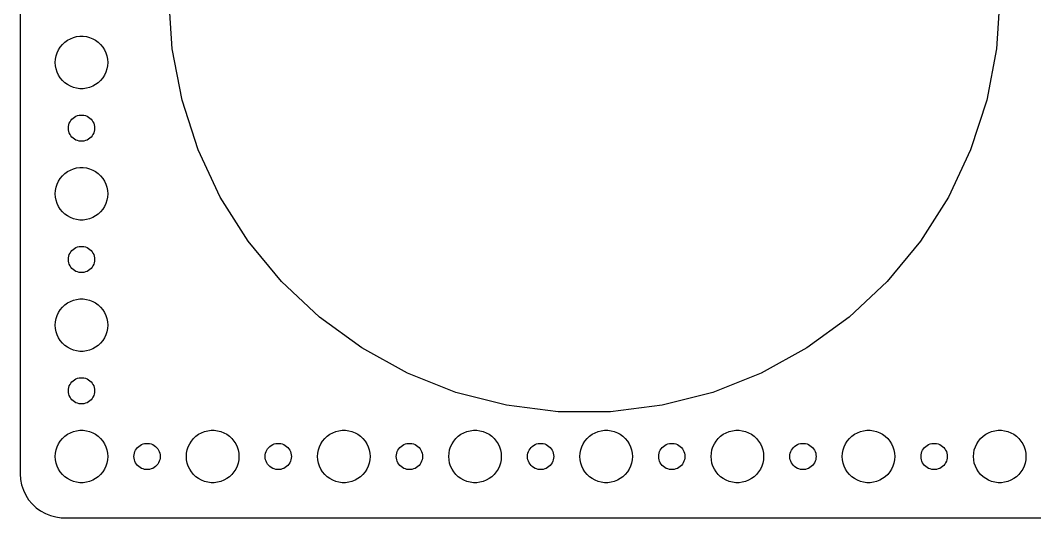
# Model space of a CAD drawing. Header units: metres. Extents: x -164 to 164, y -59 to 59.
# Drawn here: x -164.5 to -48.5, y -59.5 to -2.7 of the extents above; entities that cross this region are included whole.
import ezdxf

# ---------------------------------------------------------------- set-up
doc = ezdxf.new("R2010")
doc.units = ezdxf.units.M

msp = doc.modelspace()

# ---------------------------------------------------------------- linework, layer by layer
for p, q in [((-164.5, 54.5), (-164.5, -54.5)), ((-147.125, -5.95332), (-147.5, 0)), ((-52.5, 0), (-52.8745, -5.95332)), ((-158.427, -4.64682), (-158.062, -4.55313)), ((-158.062, -4.55313), (-157.688, -4.50591)), ((-157.688, -4.50591), (-157.312, -4.50591)), ((-157.312, -4.50591), (-156.938, -4.55313)), ((-156.938, -4.55313), (-156.573, -4.64682)), ((-160.129, -6.05473), (-159.927, -5.73663)), ((-159.927, -5.73663), (-159.687, -5.44635)), ((-159.687, -5.44635), (-159.412, -5.18845)), ((-159.412, -5.18845), (-159.107, -4.96701)), ((-159.107, -4.96701), (-158.777, -4.78551)), ((-158.777, -4.78551), (-158.427, -4.64682)), ((-156.573, -4.64682), (-156.223, -4.78551)), ((-156.223, -4.78551), (-155.893, -4.96701)), ((-155.893, -4.96701), (-155.588, -5.18845)), ((-155.588, -5.18845), (-155.313, -5.44635)), ((-155.313, -5.44635), (-155.073, -5.73663)), ((-155.073, -5.73663), (-154.871, -6.05473)), ((-160.476, -7.12399), (-160.406, -6.75392)), ((-160.406, -6.75392), (-160.289, -6.39561)), ((-160.289, -6.39561), (-160.129, -6.05473)), ((-154.871, -6.05473), (-154.711, -6.39561)), ((-154.711, -6.39561), (-154.594, -6.75392)), ((-154.594, -6.75392), (-154.524, -7.12399)), ((-146.008, -11.8128), (-147.125, -5.95332)), ((-52.8745, -5.95332), (-53.9923, -11.8128)), ((-160.5, -7.5), (-160.476, -7.12399)), ((-160.476, -7.87599), (-160.5, -7.5)), ((-160.406, -8.24606), (-160.476, -7.87599)), ((-154.524, -7.87599), (-154.594, -8.24606)), ((-154.524, -7.12399), (-154.5, -7.5)), ((-154.5, -7.5), (-154.524, -7.87599)), ((-160.289, -8.60437), (-160.406, -8.24606)), ((-160.129, -8.94525), (-160.289, -8.60437)), ((-159.927, -9.26335), (-160.129, -8.94525)), ((-159.687, -9.55363), (-159.927, -9.26335)), ((-155.073, -9.26335), (-155.313, -9.55363)), ((-154.871, -8.94525), (-155.073, -9.26335)), ((-154.711, -8.60437), (-154.871, -8.94525)), ((-154.594, -8.24606), (-154.711, -8.60437)), ((-159.412, -9.81154), (-159.687, -9.55363)), ((-159.107, -10.033), (-159.412, -9.81154)), ((-158.777, -10.2145), (-159.107, -10.033)), ((-158.427, -10.3532), (-158.777, -10.2145)), ((-158.062, -10.4469), (-158.427, -10.3532)), ((-156.573, -10.3532), (-156.938, -10.4469)), ((-156.223, -10.2145), (-156.573, -10.3532)), ((-155.893, -10.033), (-156.223, -10.2145)), ((-155.588, -9.81154), (-155.893, -10.033)), ((-155.313, -9.55363), (-155.588, -9.81154)), ((-157.688, -10.4941), (-158.062, -10.4469)), ((-157.312, -10.4941), (-157.688, -10.4941)), ((-156.938, -10.4469), (-157.312, -10.4941)), ((-144.164, -17.4859), (-146.008, -11.8128)), ((-53.9923, -11.8128), (-55.8356, -17.4859)), ((-158.593, -13.9732), (-158.456, -13.8442)), ((-158.456, -13.8442), (-158.304, -13.7335)), ((-158.304, -13.7335), (-158.139, -13.6427)), ((-158.139, -13.6427), (-157.964, -13.5734)), ((-157.964, -13.5734), (-157.781, -13.5266)), ((-157.781, -13.5266), (-157.594, -13.5029)), ((-157.594, -13.5029), (-157.406, -13.5029)), ((-157.406, -13.5029), (-157.219, -13.5266)), ((-157.219, -13.5266), (-157.036, -13.5734)), ((-157.036, -13.5734), (-156.861, -13.6427)), ((-156.861, -13.6427), (-156.696, -13.7335)), ((-156.696, -13.7335), (-156.544, -13.8442)), ((-156.544, -13.8442), (-156.407, -13.9732)), ((-159, -15), (-158.988, -14.812)), ((-158.988, -15.188), (-159, -15)), ((-158.988, -14.812), (-158.953, -14.627)), ((-158.953, -14.627), (-158.895, -14.4478)), ((-158.895, -14.4478), (-158.814, -14.2774)), ((-158.814, -14.2774), (-158.714, -14.1183)), ((-158.714, -14.1183), (-158.593, -13.9732)), ((-156.407, -13.9732), (-156.286, -14.1183)), ((-156.286, -14.1183), (-156.186, -14.2774)), ((-156.186, -14.2774), (-156.105, -14.4478)), ((-156.105, -14.4478), (-156.047, -14.627)), ((-156.047, -14.627), (-156.012, -14.812)), ((-156.012, -14.812), (-156, -15)), ((-156, -15), (-156.012, -15.188)), ((-158.953, -15.373), (-158.988, -15.188)), ((-158.895, -15.5522), (-158.953, -15.373)), ((-158.814, -15.7226), (-158.895, -15.5522)), ((-158.714, -15.8817), (-158.814, -15.7226)), ((-158.593, -16.0268), (-158.714, -15.8817)), ((-158.456, -16.1558), (-158.593, -16.0268)), ((-158.304, -16.2665), (-158.456, -16.1558)), ((-156.544, -16.1558), (-156.696, -16.2665)), ((-156.407, -16.0268), (-156.544, -16.1558)), ((-156.286, -15.8817), (-156.407, -16.0268)), ((-156.186, -15.7226), (-156.286, -15.8817)), ((-156.105, -15.5522), (-156.186, -15.7226)), ((-156.047, -15.373), (-156.105, -15.5522)), ((-156.012, -15.188), (-156.047, -15.373)), ((-158.139, -16.3572), (-158.304, -16.2665)), ((-157.964, -16.4266), (-158.139, -16.3572)), ((-157.781, -16.4734), (-157.964, -16.4266)), ((-157.594, -16.497), (-157.781, -16.4734)), ((-157.406, -16.497), (-157.594, -16.497)), ((-157.219, -16.4734), (-157.406, -16.497)), ((-157.036, -16.4266), (-157.219, -16.4734)), ((-156.861, -16.3572), (-157.036, -16.4266)), ((-156.696, -16.2665), (-156.861, -16.3572)), ((-141.625, -22.8833), (-144.164, -17.4859)), ((-55.8356, -17.4859), (-58.3754, -22.8833)), ((-158.777, -19.7855), (-158.427, -19.6468)), ((-158.427, -19.6468), (-158.062, -19.5531)), ((-158.062, -19.5531), (-157.688, -19.5059)), ((-157.688, -19.5059), (-157.312, -19.5059)), ((-157.312, -19.5059), (-156.938, -19.5531)), ((-156.938, -19.5531), (-156.573, -19.6468)), ((-156.573, -19.6468), (-156.223, -19.7855)), ((-160.129, -21.0547), (-159.927, -20.7366)), ((-159.927, -20.7366), (-159.687, -20.4464)), ((-159.687, -20.4464), (-159.412, -20.1884)), ((-159.412, -20.1884), (-159.107, -19.967)), ((-159.107, -19.967), (-158.777, -19.7855)), ((-156.223, -19.7855), (-155.893, -19.967)), ((-155.893, -19.967), (-155.588, -20.1884)), ((-155.588, -20.1884), (-155.313, -20.4464)), ((-155.313, -20.4464), (-155.073, -20.7366)), ((-155.073, -20.7366), (-154.871, -21.0547)), ((-160.476, -22.124), (-160.406, -21.7539)), ((-160.406, -21.7539), (-160.289, -21.3956)), ((-160.289, -21.3956), (-160.129, -21.0547)), ((-154.871, -21.0547), (-154.711, -21.3956)), ((-154.711, -21.3956), (-154.594, -21.7539)), ((-154.594, -21.7539), (-154.524, -22.124)), ((-160.5, -22.5), (-160.476, -22.124)), ((-160.476, -22.876), (-160.5, -22.5)), ((-160.406, -23.2461), (-160.476, -22.876)), ((-154.524, -22.876), (-154.594, -23.2461)), ((-154.524, -22.124), (-154.5, -22.5)), ((-154.5, -22.5), (-154.524, -22.876)), ((-138.428, -27.9198), (-141.625, -22.8833)), ((-58.3754, -22.8833), (-61.5717, -27.9198)), ((-160.289, -23.6044), (-160.406, -23.2461)), ((-160.129, -23.9453), (-160.289, -23.6044)), ((-159.927, -24.2634), (-160.129, -23.9453)), ((-159.687, -24.5536), (-159.927, -24.2634)), ((-155.073, -24.2634), (-155.313, -24.5536)), ((-154.871, -23.9453), (-155.073, -24.2634)), ((-154.711, -23.6044), (-154.871, -23.9453)), ((-154.594, -23.2461), (-154.711, -23.6044)), ((-159.412, -24.8115), (-159.687, -24.5536)), ((-159.107, -25.033), (-159.412, -24.8115)), ((-158.777, -25.2145), (-159.107, -25.033)), ((-158.427, -25.3532), (-158.777, -25.2145)), ((-158.062, -25.4469), (-158.427, -25.3532)), ((-157.688, -25.4941), (-158.062, -25.4469)), ((-157.312, -25.4941), (-157.688, -25.4941)), ((-156.938, -25.4469), (-157.312, -25.4941)), ((-156.573, -25.3532), (-156.938, -25.4469)), ((-156.223, -25.2145), (-156.573, -25.3532)), ((-155.893, -25.033), (-156.223, -25.2145)), ((-155.588, -24.8115), (-155.893, -25.033)), ((-155.313, -24.5536), (-155.588, -24.8115)), ((-158.714, -29.1183), (-158.593, -28.9732)), ((-158.593, -28.9732), (-158.456, -28.8442)), ((-158.456, -28.8442), (-158.304, -28.7335)), ((-158.304, -28.7335), (-158.139, -28.6427)), ((-158.139, -28.6427), (-157.964, -28.5734)), ((-157.964, -28.5734), (-157.781, -28.5266)), ((-157.781, -28.5266), (-157.594, -28.503)), ((-157.594, -28.503), (-157.406, -28.503)), ((-157.406, -28.503), (-157.219, -28.5266)), ((-157.219, -28.5266), (-157.036, -28.5734)), ((-157.036, -28.5734), (-156.861, -28.6427)), ((-156.861, -28.6427), (-156.696, -28.7335)), ((-156.696, -28.7335), (-156.544, -28.8442)), ((-156.544, -28.8442), (-156.407, -28.9732)), ((-156.407, -28.9732), (-156.286, -29.1183)), ((-134.626, -32.516), (-138.428, -27.9198)), ((-61.5717, -27.9198), (-65.374, -32.516)), ((-159, -30), (-158.988, -29.812)), ((-158.988, -30.188), (-159, -30)), ((-158.988, -29.812), (-158.953, -29.627)), ((-158.953, -29.627), (-158.895, -29.4478)), ((-158.895, -29.4478), (-158.814, -29.2774)), ((-158.814, -29.2774), (-158.714, -29.1183)), ((-156.286, -29.1183), (-156.186, -29.2774)), ((-156.186, -29.2774), (-156.105, -29.4478)), ((-156.105, -29.4478), (-156.047, -29.627)), ((-156.047, -29.627), (-156.012, -29.812)), ((-156.012, -29.812), (-156, -30)), ((-156, -30), (-156.012, -30.188)), ((-158.953, -30.373), (-158.988, -30.188)), ((-158.895, -30.5522), (-158.953, -30.373)), ((-158.814, -30.7226), (-158.895, -30.5522)), ((-158.714, -30.8817), (-158.814, -30.7226)), ((-158.593, -31.0268), (-158.714, -30.8817)), ((-158.456, -31.1558), (-158.593, -31.0268)), ((-158.304, -31.2665), (-158.456, -31.1558)), ((-158.139, -31.3572), (-158.304, -31.2665)), ((-156.696, -31.2665), (-156.861, -31.3572)), ((-156.544, -31.1558), (-156.696, -31.2665)), ((-156.407, -31.0268), (-156.544, -31.1558)), ((-156.286, -30.8817), (-156.407, -31.0268)), ((-156.186, -30.7226), (-156.286, -30.8817)), ((-156.105, -30.5522), (-156.186, -30.7226)), ((-156.047, -30.373), (-156.105, -30.5522)), ((-156.012, -30.188), (-156.047, -30.373)), ((-157.964, -31.4266), (-158.139, -31.3572)), ((-157.781, -31.4734), (-157.964, -31.4266)), ((-157.594, -31.497), (-157.781, -31.4734)), ((-157.406, -31.497), (-157.594, -31.497)), ((-157.219, -31.4734), (-157.406, -31.497)), ((-157.036, -31.4266), (-157.219, -31.4734)), ((-156.861, -31.3572), (-157.036, -31.4266)), ((-130.278, -36.5994), (-134.626, -32.516)), ((-65.374, -32.516), (-69.7224, -36.5994)), ((-159.107, -34.967), (-158.777, -34.7855)), ((-158.777, -34.7855), (-158.427, -34.6468)), ((-158.427, -34.6468), (-158.062, -34.5531)), ((-158.062, -34.5531), (-157.688, -34.5059)), ((-157.688, -34.5059), (-157.312, -34.5059)), ((-157.312, -34.5059), (-156.938, -34.5531)), ((-156.938, -34.5531), (-156.573, -34.6468)), ((-156.573, -34.6468), (-156.223, -34.7855)), ((-156.223, -34.7855), (-155.893, -34.967)), ((-160.129, -36.0547), (-159.927, -35.7366)), ((-159.927, -35.7366), (-159.687, -35.4464)), ((-159.687, -35.4464), (-159.412, -35.1885)), ((-159.412, -35.1885), (-159.107, -34.967)), ((-155.893, -34.967), (-155.588, -35.1885)), ((-155.588, -35.1885), (-155.313, -35.4464)), ((-155.313, -35.4464), (-155.073, -35.7366)), ((-155.073, -35.7366), (-154.871, -36.0547)), ((-160.476, -37.124), (-160.406, -36.7539)), ((-160.406, -36.7539), (-160.289, -36.3956)), ((-160.289, -36.3956), (-160.129, -36.0547)), ((-154.871, -36.0547), (-154.711, -36.3956)), ((-154.711, -36.3956), (-154.594, -36.7539)), ((-154.594, -36.7539), (-154.524, -37.124)), ((-125.452, -40.1056), (-130.278, -36.5994)), ((-69.7224, -36.5994), (-74.5482, -40.1056)), ((-160.5, -37.5), (-160.476, -37.124)), ((-160.476, -37.876), (-160.5, -37.5)), ((-160.406, -38.2461), (-160.476, -37.876)), ((-160.289, -38.6044), (-160.406, -38.2461)), ((-154.594, -38.2461), (-154.711, -38.6044)), ((-154.524, -37.876), (-154.594, -38.2461)), ((-154.524, -37.124), (-154.5, -37.5)), ((-154.5, -37.5), (-154.524, -37.876)), ((-160.129, -38.9453), (-160.289, -38.6044)), ((-159.927, -39.2634), (-160.129, -38.9453)), ((-159.687, -39.5536), (-159.927, -39.2634)), ((-155.073, -39.2634), (-155.313, -39.5536)), ((-154.871, -38.9453), (-155.073, -39.2634)), ((-154.711, -38.6044), (-154.871, -38.9453)), ((-159.412, -39.8115), (-159.687, -39.5536)), ((-159.107, -40.033), (-159.412, -39.8115)), ((-158.777, -40.2145), (-159.107, -40.033)), ((-158.427, -40.3532), (-158.777, -40.2145)), ((-158.062, -40.4469), (-158.427, -40.3532)), ((-157.688, -40.4941), (-158.062, -40.4469)), ((-157.312, -40.4941), (-157.688, -40.4941)), ((-156.938, -40.4469), (-157.312, -40.4941)), ((-156.573, -40.3532), (-156.938, -40.4469)), ((-156.223, -40.2145), (-156.573, -40.3532)), ((-155.893, -40.033), (-156.223, -40.2145)), ((-155.588, -39.8115), (-155.893, -40.033)), ((-155.313, -39.5536), (-155.588, -39.8115)), ((-120.225, -42.9793), (-125.452, -40.1056)), ((-74.5482, -40.1056), (-79.7755, -42.9793)), ((-158.714, -44.1183), (-158.593, -43.9732)), ((-158.593, -43.9732), (-158.456, -43.8442)), ((-158.456, -43.8442), (-158.304, -43.7335)), ((-158.304, -43.7335), (-158.139, -43.6428)), ((-158.139, -43.6428), (-157.964, -43.5734)), ((-157.964, -43.5734), (-157.781, -43.5266)), ((-157.781, -43.5266), (-157.594, -43.503)), ((-157.594, -43.503), (-157.406, -43.503)), ((-157.406, -43.503), (-157.219, -43.5266)), ((-157.219, -43.5266), (-157.036, -43.5734)), ((-157.036, -43.5734), (-156.861, -43.6428)), ((-156.861, -43.6428), (-156.696, -43.7335)), ((-156.696, -43.7335), (-156.544, -43.8442)), ((-156.544, -43.8442), (-156.407, -43.9732)), ((-156.407, -43.9732), (-156.286, -44.1183)), ((-114.678, -45.1752), (-120.225, -42.9793)), ((-79.7755, -42.9793), (-85.3217, -45.1752)), ((-159, -45), (-158.988, -44.812)), ((-158.988, -45.188), (-159, -45)), ((-158.988, -44.812), (-158.953, -44.627)), ((-158.953, -45.373), (-158.988, -45.188)), ((-158.953, -44.627), (-158.895, -44.4478)), ((-158.895, -44.4478), (-158.814, -44.2774)), ((-158.814, -44.2774), (-158.714, -44.1183)), ((-156.286, -44.1183), (-156.186, -44.2774)), ((-156.186, -44.2774), (-156.105, -44.4478)), ((-156.105, -44.4478), (-156.047, -44.627)), ((-156.047, -44.627), (-156.012, -44.812)), ((-156.012, -45.188), (-156.047, -45.373)), ((-156.012, -44.812), (-156, -45)), ((-156, -45), (-156.012, -45.188)), ((-108.901, -46.6586), (-114.678, -45.1752)), ((-85.3217, -45.1752), (-91.0994, -46.6586)), ((-158.895, -45.5522), (-158.953, -45.373)), ((-158.814, -45.7226), (-158.895, -45.5522)), ((-158.714, -45.8817), (-158.814, -45.7226)), ((-158.593, -46.0268), (-158.714, -45.8817)), ((-158.456, -46.1558), (-158.593, -46.0268)), ((-158.304, -46.2665), (-158.456, -46.1558)), ((-158.139, -46.3572), (-158.304, -46.2665)), ((-157.964, -46.4266), (-158.139, -46.3572)), ((-156.861, -46.3572), (-157.036, -46.4266)), ((-156.696, -46.2665), (-156.861, -46.3572)), ((-156.544, -46.1558), (-156.696, -46.2665)), ((-156.407, -46.0268), (-156.544, -46.1558)), ((-156.286, -45.8817), (-156.407, -46.0268)), ((-156.186, -45.7226), (-156.286, -45.8817)), ((-156.105, -45.5522), (-156.186, -45.7226)), ((-156.047, -45.373), (-156.105, -45.5522)), ((-157.781, -46.4734), (-157.964, -46.4266)), ((-157.594, -46.497), (-157.781, -46.4734)), ((-157.406, -46.497), (-157.594, -46.497)), ((-157.219, -46.4734), (-157.406, -46.497)), ((-157.036, -46.4266), (-157.219, -46.4734)), ((-102.983, -47.4063), (-108.901, -46.6586)), ((-97.0174, -47.4063), (-102.983, -47.4063)), ((-91.0994, -46.6586), (-97.0174, -47.4063)), ((-159.107, -49.967), (-158.777, -49.7855)), ((-158.777, -49.7855), (-158.427, -49.6468)), ((-158.427, -49.6468), (-158.062, -49.5531)), ((-158.062, -49.5531), (-157.688, -49.5059)), ((-157.688, -49.5059), (-157.312, -49.5059)), ((-157.312, -49.5059), (-156.938, -49.5531)), ((-156.938, -49.5531), (-156.573, -49.6468)), ((-156.573, -49.6468), (-156.223, -49.7855)), ((-156.223, -49.7855), (-155.893, -49.967)), ((-144.107, -49.967), (-143.777, -49.7855)), ((-143.777, -49.7855), (-143.427, -49.6468)), ((-143.427, -49.6468), (-143.062, -49.5531)), ((-143.062, -49.5531), (-142.688, -49.5059)), ((-142.688, -49.5059), (-142.312, -49.5059)), ((-142.312, -49.5059), (-141.938, -49.5531)), ((-141.938, -49.5531), (-141.573, -49.6468)), ((-141.573, -49.6468), (-141.223, -49.7855)), ((-141.223, -49.7855), (-140.893, -49.967)), ((-129.107, -49.967), (-128.777, -49.7855)), ((-128.777, -49.7855), (-128.427, -49.6468)), ((-128.427, -49.6468), (-128.062, -49.5531)), ((-128.062, -49.5531), (-127.688, -49.5059)), ((-127.688, -49.5059), (-127.312, -49.5059)), ((-127.312, -49.5059), (-126.938, -49.5531)), ((-126.938, -49.5531), (-126.573, -49.6468)), ((-126.573, -49.6468), (-126.223, -49.7855)), ((-126.223, -49.7855), (-125.893, -49.967)), ((-114.107, -49.967), (-113.777, -49.7855)), ((-113.777, -49.7855), (-113.427, -49.6468)), ((-113.427, -49.6468), (-113.062, -49.5531)), ((-113.062, -49.5531), (-112.688, -49.5059)), ((-112.688, -49.5059), (-112.312, -49.5059)), ((-112.312, -49.5059), (-111.938, -49.5531)), ((-111.938, -49.5531), (-111.573, -49.6468)), ((-111.573, -49.6468), (-111.223, -49.7855)), ((-111.223, -49.7855), (-110.893, -49.967)), ((-99.1075, -49.967), (-98.7773, -49.7855)), ((-98.7773, -49.7855), (-98.427, -49.6468)), ((-98.427, -49.6468), (-98.0621, -49.5531)), ((-98.0621, -49.5531), (-97.6884, -49.5059)), ((-97.6884, -49.5059), (-97.3116, -49.5059)), ((-97.3116, -49.5059), (-96.9379, -49.5531)), ((-96.9379, -49.5531), (-96.573, -49.6468)), ((-96.573, -49.6468), (-96.2227, -49.7855)), ((-96.2227, -49.7855), (-95.8925, -49.967)), ((-84.1075, -49.967), (-83.7773, -49.7855)), ((-83.7773, -49.7855), (-83.427, -49.6468)), ((-83.427, -49.6468), (-83.0621, -49.5531)), ((-83.0621, -49.5531), (-82.6884, -49.5059)), ((-82.6884, -49.5059), (-82.3116, -49.5059)), ((-82.3116, -49.5059), (-81.9379, -49.5531)), ((-81.9379, -49.5531), (-81.573, -49.6468)), ((-81.573, -49.6468), (-81.2227, -49.7855)), ((-81.2227, -49.7855), (-80.8925, -49.967)), ((-69.1075, -49.967), (-68.7773, -49.7855)), ((-68.7773, -49.7855), (-68.427, -49.6468)), ((-68.427, -49.6468), (-68.0621, -49.5531)), ((-68.0621, -49.5531), (-67.6884, -49.5059)), ((-67.6884, -49.5059), (-67.3116, -49.5059)), ((-67.3116, -49.5059), (-66.9379, -49.5531)), ((-66.9379, -49.5531), (-66.573, -49.6468)), ((-66.573, -49.6468), (-66.2227, -49.7855)), ((-66.2227, -49.7855), (-65.8925, -49.967)), ((-54.1075, -49.967), (-53.7773, -49.7855)), ((-53.7773, -49.7855), (-53.427, -49.6468)), ((-53.427, -49.6468), (-53.0621, -49.5531)), ((-53.0621, -49.5531), (-52.6884, -49.5059)), ((-52.6884, -49.5059), (-52.3116, -49.5059)), ((-52.3116, -49.5059), (-51.9379, -49.5531)), ((-51.9379, -49.5531), (-51.5729, -49.6468)), ((-51.5729, -49.6468), (-51.2227, -49.7855)), ((-51.2227, -49.7855), (-50.8925, -49.967)), ((-160.129, -51.0547), (-159.927, -50.7366)), ((-159.927, -50.7366), (-159.687, -50.4464)), ((-159.687, -50.4464), (-159.412, -50.1885)), ((-159.412, -50.1885), (-159.107, -49.967)), ((-155.893, -49.967), (-155.588, -50.1885)), ((-155.588, -50.1885), (-155.313, -50.4464)), ((-155.313, -50.4464), (-155.073, -50.7366)), ((-155.073, -50.7366), (-154.871, -51.0547)), ((-150.464, -51.0734), (-150.281, -51.0266)), ((-150.281, -51.0266), (-150.094, -51.003)), ((-150.094, -51.003), (-149.906, -51.003)), ((-149.906, -51.003), (-149.719, -51.0266)), ((-149.719, -51.0266), (-149.536, -51.0734)), ((-145.129, -51.0547), (-144.927, -50.7366)), ((-144.927, -50.7366), (-144.687, -50.4464)), ((-144.687, -50.4464), (-144.412, -50.1885)), ((-144.412, -50.1885), (-144.107, -49.967)), ((-140.893, -49.967), (-140.588, -50.1885)), ((-140.588, -50.1885), (-140.313, -50.4464)), ((-140.313, -50.4464), (-140.073, -50.7366)), ((-140.073, -50.7366), (-139.871, -51.0547)), ((-135.464, -51.0734), (-135.281, -51.0266)), ((-135.281, -51.0266), (-135.094, -51.003)), ((-135.094, -51.003), (-134.906, -51.003)), ((-134.906, -51.003), (-134.719, -51.0266)), ((-134.719, -51.0266), (-134.536, -51.0734)), ((-130.129, -51.0547), (-129.927, -50.7366)), ((-129.927, -50.7366), (-129.687, -50.4464)), ((-129.687, -50.4464), (-129.412, -50.1885)), ((-129.412, -50.1885), (-129.107, -49.967)), ((-125.893, -49.967), (-125.588, -50.1885)), ((-125.588, -50.1885), (-125.313, -50.4464)), ((-125.313, -50.4464), (-125.073, -50.7366)), ((-125.073, -50.7366), (-124.871, -51.0547)), ((-120.464, -51.0734), (-120.281, -51.0266)), ((-120.281, -51.0266), (-120.094, -51.003)), ((-120.094, -51.003), (-119.906, -51.003)), ((-119.906, -51.003), (-119.719, -51.0266)), ((-119.719, -51.0266), (-119.536, -51.0734)), ((-115.129, -51.0547), (-114.927, -50.7366)), ((-114.927, -50.7366), (-114.687, -50.4464)), ((-114.687, -50.4464), (-114.412, -50.1885)), ((-114.412, -50.1885), (-114.107, -49.967)), ((-110.893, -49.967), (-110.588, -50.1885)), ((-110.588, -50.1885), (-110.313, -50.4464)), ((-110.313, -50.4464), (-110.073, -50.7366)), ((-110.073, -50.7366), (-109.871, -51.0547)), ((-105.464, -51.0734), (-105.281, -51.0266)), ((-105.281, -51.0266), (-105.094, -51.003)), ((-105.094, -51.003), (-104.906, -51.003)), ((-104.906, -51.003), (-104.719, -51.0266)), ((-104.719, -51.0266), (-104.536, -51.0734)), ((-100.129, -51.0547), (-99.927, -50.7366)), ((-99.927, -50.7366), (-99.6869, -50.4464)), ((-99.6869, -50.4464), (-99.4123, -50.1885)), ((-99.4123, -50.1885), (-99.1075, -49.967)), ((-95.8925, -49.967), (-95.5877, -50.1885)), ((-95.5877, -50.1885), (-95.3131, -50.4464)), ((-95.3131, -50.4464), (-95.073, -50.7366)), ((-95.073, -50.7366), (-94.8711, -51.0547)), ((-90.4635, -51.0734), (-90.2811, -51.0266)), ((-90.2811, -51.0266), (-90.0942, -51.003)), ((-90.0942, -51.003), (-89.9058, -51.003)), ((-89.9058, -51.003), (-89.7189, -51.0266)), ((-89.7189, -51.0266), (-89.5365, -51.0734)), ((-85.1289, -51.0547), (-84.927, -50.7366)), ((-84.927, -50.7366), (-84.6869, -50.4464)), ((-84.6869, -50.4464), (-84.4123, -50.1885)), ((-84.4123, -50.1885), (-84.1075, -49.967)), ((-80.8925, -49.967), (-80.5877, -50.1885)), ((-80.5877, -50.1885), (-80.3131, -50.4464)), ((-80.3131, -50.4464), (-80.073, -50.7366)), ((-80.073, -50.7366), (-79.8711, -51.0547)), ((-75.4635, -51.0734), (-75.2811, -51.0266)), ((-75.2811, -51.0266), (-75.0942, -51.003)), ((-75.0942, -51.003), (-74.9058, -51.003)), ((-74.9058, -51.003), (-74.7189, -51.0266)), ((-74.7189, -51.0266), (-74.5365, -51.0734)), ((-70.1289, -51.0547), (-69.927, -50.7366)), ((-69.927, -50.7366), (-69.6869, -50.4464)), ((-69.6869, -50.4464), (-69.4123, -50.1885)), ((-69.4123, -50.1885), (-69.1075, -49.967)), ((-65.8925, -49.967), (-65.5877, -50.1885)), ((-65.5877, -50.1885), (-65.3131, -50.4464)), ((-65.3131, -50.4464), (-65.073, -50.7366)), ((-65.073, -50.7366), (-64.8711, -51.0547)), ((-60.4635, -51.0734), (-60.2811, -51.0266)), ((-60.2811, -51.0266), (-60.0942, -51.003)), ((-60.0942, -51.003), (-59.9058, -51.003)), ((-59.9058, -51.003), (-59.7189, -51.0266)), ((-59.7189, -51.0266), (-59.5365, -51.0734)), ((-55.1289, -51.0547), (-54.927, -50.7366)), ((-54.927, -50.7366), (-54.6869, -50.4464)), ((-54.6869, -50.4464), (-54.4123, -50.1885)), ((-54.4123, -50.1885), (-54.1075, -49.967)), ((-50.8925, -49.967), (-50.5877, -50.1885)), ((-50.5877, -50.1885), (-50.3131, -50.4464)), ((-50.3131, -50.4464), (-50.0729, -50.7366)), ((-50.0729, -50.7366), (-49.8711, -51.0547)), ((-160.5, -52.5), (-160.476, -52.124)), ((-160.476, -52.124), (-160.406, -51.7539)), ((-160.406, -51.7539), (-160.289, -51.3956)), ((-160.289, -51.3956), (-160.129, -51.0547)), ((-154.871, -51.0547), (-154.711, -51.3956)), ((-154.711, -51.3956), (-154.594, -51.7539)), ((-154.594, -51.7539), (-154.524, -52.124)), ((-154.524, -52.124), (-154.5, -52.5)), ((-151.488, -52.312), (-151.453, -52.127)), ((-151.453, -52.127), (-151.395, -51.9478)), ((-151.395, -51.9478), (-151.314, -51.7774)), ((-151.314, -51.7774), (-151.214, -51.6183)), ((-151.214, -51.6183), (-151.093, -51.4732)), ((-151.093, -51.4732), (-150.956, -51.3442)), ((-150.956, -51.3442), (-150.804, -51.2335)), ((-150.804, -51.2335), (-150.639, -51.1428)), ((-150.639, -51.1428), (-150.464, -51.0734)), ((-149.536, -51.0734), (-149.361, -51.1428)), ((-149.361, -51.1428), (-149.196, -51.2335)), ((-149.196, -51.2335), (-149.044, -51.3442)), ((-149.044, -51.3442), (-148.907, -51.4732)), ((-148.907, -51.4732), (-148.786, -51.6183)), ((-148.786, -51.6183), (-148.686, -51.7774)), ((-148.686, -51.7774), (-148.605, -51.9478)), ((-148.605, -51.9478), (-148.547, -52.127)), ((-148.547, -52.127), (-148.512, -52.312)), ((-145.5, -52.5), (-145.476, -52.124)), ((-145.476, -52.124), (-145.406, -51.7539)), ((-145.406, -51.7539), (-145.289, -51.3956)), ((-145.289, -51.3956), (-145.129, -51.0547)), ((-139.871, -51.0547), (-139.711, -51.3956)), ((-139.711, -51.3956), (-139.594, -51.7539)), ((-139.594, -51.7539), (-139.524, -52.124)), ((-139.524, -52.124), (-139.5, -52.5)), ((-136.488, -52.312), (-136.453, -52.127)), ((-136.453, -52.127), (-136.395, -51.9478)), ((-136.395, -51.9478), (-136.314, -51.7774)), ((-136.314, -51.7774), (-136.214, -51.6183)), ((-136.214, -51.6183), (-136.093, -51.4732)), ((-136.093, -51.4732), (-135.956, -51.3442)), ((-135.956, -51.3442), (-135.804, -51.2335)), ((-135.804, -51.2335), (-135.639, -51.1428)), ((-135.639, -51.1428), (-135.464, -51.0734)), ((-134.536, -51.0734), (-134.361, -51.1428)), ((-134.361, -51.1428), (-134.196, -51.2335)), ((-134.196, -51.2335), (-134.044, -51.3442)), ((-134.044, -51.3442), (-133.907, -51.4732)), ((-133.907, -51.4732), (-133.786, -51.6183)), ((-133.786, -51.6183), (-133.686, -51.7774)), ((-133.686, -51.7774), (-133.605, -51.9478)), ((-133.605, -51.9478), (-133.547, -52.127)), ((-133.547, -52.127), (-133.512, -52.312)), ((-130.5, -52.5), (-130.476, -52.124)), ((-130.476, -52.124), (-130.406, -51.7539)), ((-130.406, -51.7539), (-130.289, -51.3956)), ((-130.289, -51.3956), (-130.129, -51.0547)), ((-124.871, -51.0547), (-124.711, -51.3956)), ((-124.711, -51.3956), (-124.594, -51.7539)), ((-124.594, -51.7539), (-124.524, -52.124)), ((-124.524, -52.124), (-124.5, -52.5)), ((-121.488, -52.312), (-121.453, -52.127)), ((-121.453, -52.127), (-121.395, -51.9478)), ((-121.395, -51.9478), (-121.314, -51.7774)), ((-121.314, -51.7774), (-121.214, -51.6183)), ((-121.214, -51.6183), (-121.093, -51.4732)), ((-121.093, -51.4732), (-120.956, -51.3442)), ((-120.956, -51.3442), (-120.804, -51.2335)), ((-120.804, -51.2335), (-120.639, -51.1428)), ((-120.639, -51.1428), (-120.464, -51.0734)), ((-119.536, -51.0734), (-119.361, -51.1428)), ((-119.361, -51.1428), (-119.196, -51.2335)), ((-119.196, -51.2335), (-119.044, -51.3442)), ((-119.044, -51.3442), (-118.907, -51.4732)), ((-118.907, -51.4732), (-118.786, -51.6183)), ((-118.786, -51.6183), (-118.686, -51.7774)), ((-118.686, -51.7774), (-118.605, -51.9478)), ((-118.605, -51.9478), (-118.547, -52.127)), ((-118.547, -52.127), (-118.512, -52.312)), ((-115.5, -52.5), (-115.476, -52.124)), ((-115.476, -52.124), (-115.406, -51.7539)), ((-115.406, -51.7539), (-115.289, -51.3956)), ((-115.289, -51.3956), (-115.129, -51.0547)), ((-109.871, -51.0547), (-109.711, -51.3956)), ((-109.711, -51.3956), (-109.594, -51.7539)), ((-109.594, -51.7539), (-109.524, -52.124)), ((-109.524, -52.124), (-109.5, -52.5)), ((-106.488, -52.312), (-106.453, -52.127)), ((-106.453, -52.127), (-106.395, -51.9478)), ((-106.395, -51.9478), (-106.314, -51.7774)), ((-106.314, -51.7774), (-106.214, -51.6183)), ((-106.214, -51.6183), (-106.093, -51.4732)), ((-106.093, -51.4732), (-105.956, -51.3442)), ((-105.956, -51.3442), (-105.804, -51.2335)), ((-105.804, -51.2335), (-105.639, -51.1428)), ((-105.639, -51.1428), (-105.464, -51.0734)), ((-104.536, -51.0734), (-104.361, -51.1428)), ((-104.361, -51.1428), (-104.196, -51.2335)), ((-104.196, -51.2335), (-104.044, -51.3442)), ((-104.044, -51.3442), (-103.907, -51.4732)), ((-103.907, -51.4732), (-103.786, -51.6183)), ((-103.786, -51.6183), (-103.686, -51.7774)), ((-103.686, -51.7774), (-103.605, -51.9478)), ((-103.605, -51.9478), (-103.547, -52.127)), ((-103.547, -52.127), (-103.512, -52.312)), ((-100.5, -52.5), (-100.476, -52.124)), ((-100.476, -52.124), (-100.406, -51.7539)), ((-100.406, -51.7539), (-100.289, -51.3956)), ((-100.289, -51.3956), (-100.129, -51.0547)), ((-94.8711, -51.0547), (-94.7107, -51.3956)), ((-94.7107, -51.3956), (-94.5943, -51.7539)), ((-94.5943, -51.7539), (-94.5237, -52.124)), ((-94.5237, -52.124), (-94.5, -52.5)), ((-91.4882, -52.312), (-91.4529, -52.127)), ((-91.4529, -52.127), (-91.3947, -51.9478)), ((-91.3947, -51.9478), (-91.3145, -51.7774)), ((-91.3145, -51.7774), (-91.2135, -51.6183)), ((-91.2135, -51.6183), (-91.0934, -51.4732)), ((-91.0934, -51.4732), (-90.9561, -51.3442)), ((-90.9561, -51.3442), (-90.8037, -51.2335)), ((-90.8037, -51.2335), (-90.6387, -51.1428)), ((-90.6387, -51.1428), (-90.4635, -51.0734)), ((-89.5365, -51.0734), (-89.3613, -51.1428)), ((-89.3613, -51.1428), (-89.1963, -51.2335)), ((-89.1963, -51.2335), (-89.0439, -51.3442)), ((-89.0439, -51.3442), (-88.9065, -51.4732)), ((-88.9065, -51.4732), (-88.7865, -51.6183)), ((-88.7865, -51.6183), (-88.6855, -51.7774)), ((-88.6855, -51.7774), (-88.6053, -51.9478)), ((-88.6053, -51.9478), (-88.5471, -52.127)), ((-88.5471, -52.127), (-88.5118, -52.312)), ((-85.5, -52.5), (-85.4763, -52.124)), ((-85.4763, -52.124), (-85.4057, -51.7539)), ((-85.4057, -51.7539), (-85.2893, -51.3956)), ((-85.2893, -51.3956), (-85.1289, -51.0547)), ((-79.8711, -51.0547), (-79.7107, -51.3956)), ((-79.7107, -51.3956), (-79.5943, -51.7539)), ((-79.5943, -51.7539), (-79.5237, -52.124)), ((-79.5237, -52.124), (-79.5, -52.5)), ((-76.4882, -52.312), (-76.4529, -52.127)), ((-76.4529, -52.127), (-76.3947, -51.9478)), ((-76.3947, -51.9478), (-76.3145, -51.7774)), ((-76.3145, -51.7774), (-76.2135, -51.6183)), ((-76.2135, -51.6183), (-76.0934, -51.4732)), ((-76.0934, -51.4732), (-75.9561, -51.3442)), ((-75.9561, -51.3442), (-75.8037, -51.2335)), ((-75.8037, -51.2335), (-75.6387, -51.1428)), ((-75.6387, -51.1428), (-75.4635, -51.0734)), ((-74.5365, -51.0734), (-74.3613, -51.1428)), ((-74.3613, -51.1428), (-74.1963, -51.2335)), ((-74.1963, -51.2335), (-74.0439, -51.3442)), ((-74.0439, -51.3442), (-73.9065, -51.4732)), ((-73.9065, -51.4732), (-73.7865, -51.6183)), ((-73.7865, -51.6183), (-73.6855, -51.7774)), ((-73.6855, -51.7774), (-73.6053, -51.9478)), ((-73.6053, -51.9478), (-73.5471, -52.127)), ((-73.5471, -52.127), (-73.5118, -52.312)), ((-70.5, -52.5), (-70.4763, -52.124)), ((-70.4763, -52.124), (-70.4057, -51.7539)), ((-70.4057, -51.7539), (-70.2893, -51.3956)), ((-70.2893, -51.3956), (-70.1289, -51.0547)), ((-64.8711, -51.0547), (-64.7107, -51.3956)), ((-64.7107, -51.3956), (-64.5943, -51.7539)), ((-64.5943, -51.7539), (-64.5237, -52.124)), ((-64.5237, -52.124), (-64.5, -52.5)), ((-61.4882, -52.312), (-61.4529, -52.127)), ((-61.4529, -52.127), (-61.3947, -51.9478)), ((-61.3947, -51.9478), (-61.3145, -51.7774)), ((-61.3145, -51.7774), (-61.2135, -51.6183)), ((-61.2135, -51.6183), (-61.0934, -51.4732)), ((-61.0934, -51.4732), (-60.9561, -51.3442)), ((-60.9561, -51.3442), (-60.8037, -51.2335)), ((-60.8037, -51.2335), (-60.6387, -51.1428)), ((-60.6387, -51.1428), (-60.4635, -51.0734)), ((-59.5365, -51.0734), (-59.3613, -51.1428)), ((-59.3613, -51.1428), (-59.1963, -51.2335)), ((-59.1963, -51.2335), (-59.0439, -51.3442)), ((-59.0439, -51.3442), (-58.9065, -51.4732)), ((-58.9065, -51.4732), (-58.7865, -51.6183)), ((-58.7865, -51.6183), (-58.6855, -51.7774)), ((-58.6855, -51.7774), (-58.6053, -51.9478)), ((-58.6053, -51.9478), (-58.5471, -52.127)), ((-58.5471, -52.127), (-58.5118, -52.312)), ((-55.5, -52.5), (-55.4763, -52.124)), ((-55.4763, -52.124), (-55.4057, -51.7539)), ((-55.4057, -51.7539), (-55.2893, -51.3956)), ((-55.2893, -51.3956), (-55.1289, -51.0547)), ((-49.8711, -51.0547), (-49.7107, -51.3956)), ((-49.7107, -51.3956), (-49.5942, -51.7539)), ((-49.5942, -51.7539), (-49.5237, -52.124)), ((-49.5237, -52.124), (-49.5, -52.5)), ((-160.476, -52.876), (-160.5, -52.5)), ((-160.406, -53.2461), (-160.476, -52.876)), ((-160.289, -53.6044), (-160.406, -53.2461)), ((-154.594, -53.2461), (-154.711, -53.6044)), ((-154.524, -52.876), (-154.594, -53.2461)), ((-154.5, -52.5), (-154.524, -52.876)), ((-151.5, -52.5), (-151.488, -52.312)), ((-151.488, -52.688), (-151.5, -52.5)), ((-151.453, -52.873), (-151.488, -52.688)), ((-151.395, -53.0522), (-151.453, -52.873)), ((-151.314, -53.2226), (-151.395, -53.0522)), ((-151.214, -53.3817), (-151.314, -53.2226)), ((-148.686, -53.2226), (-148.786, -53.3817)), ((-148.605, -53.0522), (-148.686, -53.2226)), ((-148.547, -52.873), (-148.605, -53.0522)), ((-148.512, -52.688), (-148.547, -52.873)), ((-148.512, -52.312), (-148.5, -52.5)), ((-148.5, -52.5), (-148.512, -52.688)), ((-145.476, -52.876), (-145.5, -52.5)), ((-145.406, -53.2461), (-145.476, -52.876)), ((-145.289, -53.6044), (-145.406, -53.2461)), ((-139.594, -53.2461), (-139.711, -53.6044)), ((-139.524, -52.876), (-139.594, -53.2461)), ((-139.5, -52.5), (-139.524, -52.876)), ((-136.5, -52.5), (-136.488, -52.312)), ((-136.488, -52.688), (-136.5, -52.5)), ((-136.453, -52.873), (-136.488, -52.688)), ((-136.395, -53.0522), (-136.453, -52.873)), ((-136.314, -53.2226), (-136.395, -53.0522)), ((-136.214, -53.3817), (-136.314, -53.2226)), ((-133.686, -53.2226), (-133.786, -53.3817)), ((-133.605, -53.0522), (-133.686, -53.2226)), ((-133.547, -52.873), (-133.605, -53.0522)), ((-133.512, -52.688), (-133.547, -52.873)), ((-133.512, -52.312), (-133.5, -52.5)), ((-133.5, -52.5), (-133.512, -52.688)), ((-130.476, -52.876), (-130.5, -52.5)), ((-130.406, -53.2461), (-130.476, -52.876)), ((-130.289, -53.6044), (-130.406, -53.2461)), ((-124.594, -53.2461), (-124.711, -53.6044)), ((-124.524, -52.876), (-124.594, -53.2461)), ((-124.5, -52.5), (-124.524, -52.876)), ((-121.5, -52.5), (-121.488, -52.312)), ((-121.488, -52.688), (-121.5, -52.5)), ((-121.453, -52.873), (-121.488, -52.688)), ((-121.395, -53.0522), (-121.453, -52.873)), ((-121.314, -53.2226), (-121.395, -53.0522)), ((-121.214, -53.3817), (-121.314, -53.2226)), ((-118.686, -53.2226), (-118.786, -53.3817)), ((-118.605, -53.0522), (-118.686, -53.2226)), ((-118.547, -52.873), (-118.605, -53.0522)), ((-118.512, -52.688), (-118.547, -52.873)), ((-118.512, -52.312), (-118.5, -52.5)), ((-118.5, -52.5), (-118.512, -52.688)), ((-115.476, -52.876), (-115.5, -52.5)), ((-115.406, -53.2461), (-115.476, -52.876)), ((-115.289, -53.6044), (-115.406, -53.2461)), ((-109.594, -53.2461), (-109.711, -53.6044)), ((-109.524, -52.876), (-109.594, -53.2461)), ((-109.5, -52.5), (-109.524, -52.876)), ((-106.5, -52.5), (-106.488, -52.312)), ((-106.488, -52.688), (-106.5, -52.5)), ((-106.453, -52.873), (-106.488, -52.688)), ((-106.395, -53.0522), (-106.453, -52.873)), ((-106.314, -53.2226), (-106.395, -53.0522)), ((-106.214, -53.3817), (-106.314, -53.2226)), ((-103.686, -53.2226), (-103.786, -53.3817)), ((-103.605, -53.0522), (-103.686, -53.2226)), ((-103.547, -52.873), (-103.605, -53.0522)), ((-103.512, -52.688), (-103.547, -52.873)), ((-103.512, -52.312), (-103.5, -52.5)), ((-103.5, -52.5), (-103.512, -52.688)), ((-100.476, -52.876), (-100.5, -52.5)), ((-100.406, -53.2461), (-100.476, -52.876)), ((-100.289, -53.6044), (-100.406, -53.2461)), ((-94.5943, -53.2461), (-94.7107, -53.6044)), ((-94.5237, -52.876), (-94.5943, -53.2461)), ((-94.5, -52.5), (-94.5237, -52.876)), ((-91.5, -52.5), (-91.4882, -52.312)), ((-91.4882, -52.688), (-91.5, -52.5)), ((-91.4529, -52.873), (-91.4882, -52.688)), ((-91.3947, -53.0522), (-91.4529, -52.873)), ((-91.3145, -53.2226), (-91.3947, -53.0522)), ((-91.2135, -53.3817), (-91.3145, -53.2226)), ((-88.6855, -53.2226), (-88.7865, -53.3817)), ((-88.6053, -53.0522), (-88.6855, -53.2226)), ((-88.5471, -52.873), (-88.6053, -53.0522)), ((-88.5118, -52.688), (-88.5471, -52.873)), ((-88.5118, -52.312), (-88.5, -52.5)), ((-88.5, -52.5), (-88.5118, -52.688)), ((-85.4763, -52.876), (-85.5, -52.5)), ((-85.4057, -53.2461), (-85.4763, -52.876)), ((-85.2893, -53.6044), (-85.4057, -53.2461)), ((-79.5943, -53.2461), (-79.7107, -53.6044)), ((-79.5237, -52.876), (-79.5943, -53.2461)), ((-79.5, -52.5), (-79.5237, -52.876)), ((-76.5, -52.5), (-76.4882, -52.312)), ((-76.4882, -52.688), (-76.5, -52.5)), ((-76.4529, -52.873), (-76.4882, -52.688)), ((-76.3947, -53.0522), (-76.4529, -52.873)), ((-76.3145, -53.2226), (-76.3947, -53.0522)), ((-76.2135, -53.3817), (-76.3145, -53.2226)), ((-73.6855, -53.2226), (-73.7865, -53.3817)), ((-73.6053, -53.0522), (-73.6855, -53.2226)), ((-73.5471, -52.873), (-73.6053, -53.0522)), ((-73.5118, -52.688), (-73.5471, -52.873)), ((-73.5118, -52.312), (-73.5, -52.5)), ((-73.5, -52.5), (-73.5118, -52.688)), ((-70.4763, -52.876), (-70.5, -52.5)), ((-70.4057, -53.2461), (-70.4763, -52.876)), ((-70.2893, -53.6044), (-70.4057, -53.2461)), ((-64.5943, -53.2461), (-64.7107, -53.6044)), ((-64.5237, -52.876), (-64.5943, -53.2461)), ((-64.5, -52.5), (-64.5237, -52.876)), ((-61.5, -52.5), (-61.4882, -52.312)), ((-61.4882, -52.688), (-61.5, -52.5)), ((-61.4529, -52.873), (-61.4882, -52.688)), ((-61.3947, -53.0522), (-61.4529, -52.873)), ((-61.3145, -53.2226), (-61.3947, -53.0522)), ((-61.2135, -53.3817), (-61.3145, -53.2226)), ((-58.6855, -53.2226), (-58.7865, -53.3817)), ((-58.6053, -53.0522), (-58.6855, -53.2226)), ((-58.5471, -52.873), (-58.6053, -53.0522)), ((-58.5118, -52.688), (-58.5471, -52.873)), ((-58.5118, -52.312), (-58.5, -52.5)), ((-58.5, -52.5), (-58.5118, -52.688)), ((-55.4763, -52.876), (-55.5, -52.5)), ((-55.4057, -53.2461), (-55.4763, -52.876)), ((-55.2893, -53.6044), (-55.4057, -53.2461)), ((-49.5942, -53.2461), (-49.7107, -53.6044)), ((-49.5237, -52.876), (-49.5942, -53.2461)), ((-49.5, -52.5), (-49.5237, -52.876)), ((-164.5, -54.5), (-164.461, -55.1267)), ((-160.129, -53.9453), (-160.289, -53.6044)), ((-159.927, -54.2634), (-160.129, -53.9453)), ((-159.687, -54.5536), (-159.927, -54.2634)), ((-155.073, -54.2634), (-155.313, -54.5536)), ((-154.871, -53.9453), (-155.073, -54.2634)), ((-154.711, -53.6044), (-154.871, -53.9453)), ((-151.093, -53.5268), (-151.214, -53.3817)), ((-150.956, -53.6558), (-151.093, -53.5268)), ((-150.804, -53.7665), (-150.956, -53.6558)), ((-150.639, -53.8572), (-150.804, -53.7665)), ((-150.464, -53.9266), (-150.639, -53.8572)), ((-150.281, -53.9734), (-150.464, -53.9266)), ((-150.094, -53.997), (-150.281, -53.9734)), ((-149.906, -53.997), (-150.094, -53.997)), ((-149.719, -53.9734), (-149.906, -53.997)), ((-149.536, -53.9266), (-149.719, -53.9734)), ((-149.361, -53.8572), (-149.536, -53.9266)), ((-149.196, -53.7665), (-149.361, -53.8572)), ((-149.044, -53.6558), (-149.196, -53.7665)), ((-148.907, -53.5268), (-149.044, -53.6558)), ((-148.786, -53.3817), (-148.907, -53.5268)), ((-145.129, -53.9453), (-145.289, -53.6044)), ((-144.927, -54.2634), (-145.129, -53.9453)), ((-144.687, -54.5536), (-144.927, -54.2634)), ((-140.073, -54.2634), (-140.313, -54.5536)), ((-139.871, -53.9453), (-140.073, -54.2634)), ((-139.711, -53.6044), (-139.871, -53.9453)), ((-136.093, -53.5268), (-136.214, -53.3817)), ((-135.956, -53.6558), (-136.093, -53.5268)), ((-135.804, -53.7665), (-135.956, -53.6558)), ((-135.639, -53.8572), (-135.804, -53.7665)), ((-135.464, -53.9266), (-135.639, -53.8572)), ((-135.281, -53.9734), (-135.464, -53.9266)), ((-135.094, -53.997), (-135.281, -53.9734)), ((-134.906, -53.997), (-135.094, -53.997)), ((-134.719, -53.9734), (-134.906, -53.997)), ((-134.536, -53.9266), (-134.719, -53.9734)), ((-134.361, -53.8572), (-134.536, -53.9266)), ((-134.196, -53.7665), (-134.361, -53.8572)), ((-134.044, -53.6558), (-134.196, -53.7665)), ((-133.907, -53.5268), (-134.044, -53.6558)), ((-133.786, -53.3817), (-133.907, -53.5268)), ((-130.129, -53.9453), (-130.289, -53.6044)), ((-129.927, -54.2634), (-130.129, -53.9453)), ((-129.687, -54.5536), (-129.927, -54.2634)), ((-125.073, -54.2634), (-125.313, -54.5536)), ((-124.871, -53.9453), (-125.073, -54.2634)), ((-124.711, -53.6044), (-124.871, -53.9453)), ((-121.093, -53.5268), (-121.214, -53.3817)), ((-120.956, -53.6558), (-121.093, -53.5268)), ((-120.804, -53.7665), (-120.956, -53.6558)), ((-120.639, -53.8572), (-120.804, -53.7665)), ((-120.464, -53.9266), (-120.639, -53.8572)), ((-120.281, -53.9734), (-120.464, -53.9266)), ((-120.094, -53.997), (-120.281, -53.9734)), ((-119.906, -53.997), (-120.094, -53.997)), ((-119.719, -53.9734), (-119.906, -53.997)), ((-119.536, -53.9266), (-119.719, -53.9734)), ((-119.361, -53.8572), (-119.536, -53.9266)), ((-119.196, -53.7665), (-119.361, -53.8572)), ((-119.044, -53.6558), (-119.196, -53.7665)), ((-118.907, -53.5268), (-119.044, -53.6558)), ((-118.786, -53.3817), (-118.907, -53.5268)), ((-115.129, -53.9453), (-115.289, -53.6044)), ((-114.927, -54.2634), (-115.129, -53.9453)), ((-114.687, -54.5536), (-114.927, -54.2634)), ((-110.073, -54.2634), (-110.313, -54.5536)), ((-109.871, -53.9453), (-110.073, -54.2634)), ((-109.711, -53.6044), (-109.871, -53.9453)), ((-106.093, -53.5268), (-106.214, -53.3817)), ((-105.956, -53.6558), (-106.093, -53.5268)), ((-105.804, -53.7665), (-105.956, -53.6558)), ((-105.639, -53.8572), (-105.804, -53.7665)), ((-105.464, -53.9266), (-105.639, -53.8572)), ((-105.281, -53.9734), (-105.464, -53.9266)), ((-105.094, -53.997), (-105.281, -53.9734)), ((-104.906, -53.997), (-105.094, -53.997)), ((-104.719, -53.9734), (-104.906, -53.997)), ((-104.536, -53.9266), (-104.719, -53.9734)), ((-104.361, -53.8572), (-104.536, -53.9266)), ((-104.196, -53.7665), (-104.361, -53.8572)), ((-104.044, -53.6558), (-104.196, -53.7665)), ((-103.907, -53.5268), (-104.044, -53.6558)), ((-103.786, -53.3817), (-103.907, -53.5268)), ((-100.129, -53.9453), (-100.289, -53.6044)), ((-99.927, -54.2634), (-100.129, -53.9453)), ((-99.6869, -54.5536), (-99.927, -54.2634)), ((-95.073, -54.2634), (-95.3131, -54.5536)), ((-94.8711, -53.9453), (-95.073, -54.2634)), ((-94.7107, -53.6044), (-94.8711, -53.9453)), ((-91.0934, -53.5268), (-91.2135, -53.3817)), ((-90.9561, -53.6558), (-91.0934, -53.5268)), ((-90.8037, -53.7665), (-90.9561, -53.6558)), ((-90.6387, -53.8572), (-90.8037, -53.7665)), ((-90.4635, -53.9266), (-90.6387, -53.8572)), ((-90.2811, -53.9734), (-90.4635, -53.9266)), ((-90.0942, -53.997), (-90.2811, -53.9734)), ((-89.9058, -53.997), (-90.0942, -53.997)), ((-89.7189, -53.9734), (-89.9058, -53.997)), ((-89.5365, -53.9266), (-89.7189, -53.9734)), ((-89.3613, -53.8572), (-89.5365, -53.9266)), ((-89.1963, -53.7665), (-89.3613, -53.8572)), ((-89.0439, -53.6558), (-89.1963, -53.7665)), ((-88.9065, -53.5268), (-89.0439, -53.6558)), ((-88.7865, -53.3817), (-88.9065, -53.5268)), ((-85.1289, -53.9453), (-85.2893, -53.6044)), ((-84.927, -54.2634), (-85.1289, -53.9453)), ((-84.6869, -54.5536), (-84.927, -54.2634)), ((-80.073, -54.2634), (-80.3131, -54.5536)), ((-79.8711, -53.9453), (-80.073, -54.2634)), ((-79.7107, -53.6044), (-79.8711, -53.9453)), ((-76.0934, -53.5268), (-76.2135, -53.3817)), ((-75.9561, -53.6558), (-76.0934, -53.5268)), ((-75.8037, -53.7665), (-75.9561, -53.6558)), ((-75.6387, -53.8572), (-75.8037, -53.7665)), ((-75.4635, -53.9266), (-75.6387, -53.8572)), ((-75.2811, -53.9734), (-75.4635, -53.9266)), ((-75.0942, -53.997), (-75.2811, -53.9734)), ((-74.9058, -53.997), (-75.0942, -53.997)), ((-74.7189, -53.9734), (-74.9058, -53.997)), ((-74.5365, -53.9266), (-74.7189, -53.9734)), ((-74.3613, -53.8572), (-74.5365, -53.9266)), ((-74.1963, -53.7665), (-74.3613, -53.8572)), ((-74.0439, -53.6558), (-74.1963, -53.7665)), ((-73.9065, -53.5268), (-74.0439, -53.6558)), ((-73.7865, -53.3817), (-73.9065, -53.5268)), ((-70.1289, -53.9453), (-70.2893, -53.6044)), ((-69.927, -54.2634), (-70.1289, -53.9453)), ((-69.6869, -54.5536), (-69.927, -54.2634)), ((-65.073, -54.2634), (-65.3131, -54.5536)), ((-64.8711, -53.9453), (-65.073, -54.2634)), ((-64.7107, -53.6044), (-64.8711, -53.9453)), ((-61.0934, -53.5268), (-61.2135, -53.3817)), ((-60.9561, -53.6558), (-61.0934, -53.5268)), ((-60.8037, -53.7665), (-60.9561, -53.6558)), ((-60.6387, -53.8572), (-60.8037, -53.7665)), ((-60.4635, -53.9266), (-60.6387, -53.8572)), ((-60.2811, -53.9734), (-60.4635, -53.9266)), ((-60.0942, -53.997), (-60.2811, -53.9734)), ((-59.9058, -53.997), (-60.0942, -53.997)), ((-59.7189, -53.9734), (-59.9058, -53.997)), ((-59.5365, -53.9266), (-59.7189, -53.9734)), ((-59.3613, -53.8572), (-59.5365, -53.9266)), ((-59.1963, -53.7665), (-59.3613, -53.8572)), ((-59.0439, -53.6558), (-59.1963, -53.7665)), ((-58.9065, -53.5268), (-59.0439, -53.6558)), ((-58.7865, -53.3817), (-58.9065, -53.5268)), ((-55.1289, -53.9453), (-55.2893, -53.6044)), ((-54.927, -54.2634), (-55.1289, -53.9453)), ((-54.6869, -54.5536), (-54.927, -54.2634)), ((-50.0729, -54.2634), (-50.3131, -54.5536)), ((-49.8711, -53.9453), (-50.0729, -54.2634)), ((-49.7107, -53.6044), (-49.8711, -53.9453)), ((-164.461, -55.1267), (-164.343, -55.7434)), ((-159.412, -54.8115), (-159.687, -54.5536)), ((-159.107, -55.033), (-159.412, -54.8115)), ((-158.777, -55.2145), (-159.107, -55.033)), ((-158.427, -55.3532), (-158.777, -55.2145)), ((-158.062, -55.4469), (-158.427, -55.3532)), ((-157.688, -55.4941), (-158.062, -55.4469)), ((-157.312, -55.4941), (-157.688, -55.4941)), ((-156.938, -55.4469), (-157.312, -55.4941)), ((-156.573, -55.3532), (-156.938, -55.4469)), ((-156.223, -55.2145), (-156.573, -55.3532)), ((-155.893, -55.033), (-156.223, -55.2145)), ((-155.588, -54.8115), (-155.893, -55.033)), ((-155.313, -54.5536), (-155.588, -54.8115)), ((-144.412, -54.8115), (-144.687, -54.5536)), ((-144.107, -55.033), (-144.412, -54.8115)), ((-143.777, -55.2145), (-144.107, -55.033)), ((-143.427, -55.3532), (-143.777, -55.2145)), ((-143.062, -55.4469), (-143.427, -55.3532)), ((-142.688, -55.4941), (-143.062, -55.4469)), ((-142.312, -55.4941), (-142.688, -55.4941)), ((-141.938, -55.4469), (-142.312, -55.4941)), ((-141.573, -55.3532), (-141.938, -55.4469)), ((-141.223, -55.2145), (-141.573, -55.3532)), ((-140.893, -55.033), (-141.223, -55.2145)), ((-140.588, -54.8115), (-140.893, -55.033)), ((-140.313, -54.5536), (-140.588, -54.8115)), ((-129.412, -54.8115), (-129.687, -54.5536)), ((-129.107, -55.033), (-129.412, -54.8115)), ((-128.777, -55.2145), (-129.107, -55.033)), ((-128.427, -55.3532), (-128.777, -55.2145)), ((-128.062, -55.4469), (-128.427, -55.3532)), ((-127.688, -55.4941), (-128.062, -55.4469)), ((-127.312, -55.4941), (-127.688, -55.4941)), ((-126.938, -55.4469), (-127.312, -55.4941)), ((-126.573, -55.3532), (-126.938, -55.4469)), ((-126.223, -55.2145), (-126.573, -55.3532)), ((-125.893, -55.033), (-126.223, -55.2145)), ((-125.588, -54.8115), (-125.893, -55.033)), ((-125.313, -54.5536), (-125.588, -54.8115)), ((-114.412, -54.8115), (-114.687, -54.5536)), ((-114.107, -55.033), (-114.412, -54.8115)), ((-113.777, -55.2145), (-114.107, -55.033)), ((-113.427, -55.3532), (-113.777, -55.2145)), ((-113.062, -55.4469), (-113.427, -55.3532)), ((-112.688, -55.4941), (-113.062, -55.4469)), ((-112.312, -55.4941), (-112.688, -55.4941)), ((-111.938, -55.4469), (-112.312, -55.4941)), ((-111.573, -55.3532), (-111.938, -55.4469)), ((-111.223, -55.2145), (-111.573, -55.3532)), ((-110.893, -55.033), (-111.223, -55.2145)), ((-110.588, -54.8115), (-110.893, -55.033)), ((-110.313, -54.5536), (-110.588, -54.8115)), ((-99.4123, -54.8115), (-99.6869, -54.5536)), ((-99.1075, -55.033), (-99.4123, -54.8115)), ((-98.7773, -55.2145), (-99.1075, -55.033)), ((-98.427, -55.3532), (-98.7773, -55.2145)), ((-98.0621, -55.4469), (-98.427, -55.3532)), ((-97.6884, -55.4941), (-98.0621, -55.4469)), ((-97.3116, -55.4941), (-97.6884, -55.4941)), ((-96.9379, -55.4469), (-97.3116, -55.4941)), ((-96.573, -55.3532), (-96.9379, -55.4469)), ((-96.2227, -55.2145), (-96.573, -55.3532)), ((-95.8925, -55.033), (-96.2227, -55.2145)), ((-95.5877, -54.8115), (-95.8925, -55.033)), ((-95.3131, -54.5536), (-95.5877, -54.8115)), ((-84.4123, -54.8115), (-84.6869, -54.5536)), ((-84.1075, -55.033), (-84.4123, -54.8115)), ((-83.7773, -55.2145), (-84.1075, -55.033)), ((-83.427, -55.3532), (-83.7773, -55.2145)), ((-83.0621, -55.4469), (-83.427, -55.3532)), ((-82.6884, -55.4941), (-83.0621, -55.4469)), ((-82.3116, -55.4941), (-82.6884, -55.4941)), ((-81.9379, -55.4469), (-82.3116, -55.4941)), ((-81.573, -55.3532), (-81.9379, -55.4469)), ((-81.2227, -55.2145), (-81.573, -55.3532)), ((-80.8925, -55.033), (-81.2227, -55.2145)), ((-80.5877, -54.8115), (-80.8925, -55.033)), ((-80.3131, -54.5536), (-80.5877, -54.8115)), ((-69.4123, -54.8115), (-69.6869, -54.5536)), ((-69.1075, -55.033), (-69.4123, -54.8115)), ((-68.7773, -55.2145), (-69.1075, -55.033)), ((-68.427, -55.3532), (-68.7773, -55.2145)), ((-68.0621, -55.4469), (-68.427, -55.3532)), ((-67.6884, -55.4941), (-68.0621, -55.4469)), ((-67.3116, -55.4941), (-67.6884, -55.4941)), ((-66.9379, -55.4469), (-67.3116, -55.4941)), ((-66.573, -55.3532), (-66.9379, -55.4469)), ((-66.2227, -55.2145), (-66.573, -55.3532)), ((-65.8925, -55.033), (-66.2227, -55.2145)), ((-65.5877, -54.8115), (-65.8925, -55.033)), ((-65.3131, -54.5536), (-65.5877, -54.8115)), ((-54.4123, -54.8115), (-54.6869, -54.5536)), ((-54.1075, -55.033), (-54.4123, -54.8115)), ((-53.7773, -55.2145), (-54.1075, -55.033)), ((-53.427, -55.3532), (-53.7773, -55.2145)), ((-53.0621, -55.4469), (-53.427, -55.3532)), ((-52.6884, -55.4941), (-53.0621, -55.4469)), ((-52.3116, -55.4941), (-52.6884, -55.4941)), ((-51.9379, -55.4469), (-52.3116, -55.4941)), ((-51.5729, -55.3532), (-51.9379, -55.4469)), ((-51.2227, -55.2145), (-51.5729, -55.3532)), ((-50.8925, -55.033), (-51.2227, -55.2145)), ((-50.5877, -54.8115), (-50.8925, -55.033)), ((-50.3131, -54.5536), (-50.5877, -54.8115)), ((-164.343, -55.7434), (-164.149, -56.3406)), ((-164.149, -56.3406), (-163.882, -56.9088)), ((-163.882, -56.9088), (-163.545, -57.4389)), ((-163.545, -57.4389), (-163.145, -57.9227)), ((-163.145, -57.9227), (-162.687, -58.3526)), ((-162.687, -58.3526), (-162.179, -58.7216)), ((-162.179, -58.7216), (-161.629, -59.0241)), ((-161.629, -59.0241), (-161.045, -59.2553)), ((-161.045, -59.2553), (-160.437, -59.4114)), ((-160.437, -59.4114), (-159.814, -59.4901)), ((-159.814, -59.4901), (159.814, -59.4901))]:
    msp.add_line(p, q)

doc.saveas('drawing.dxf')
